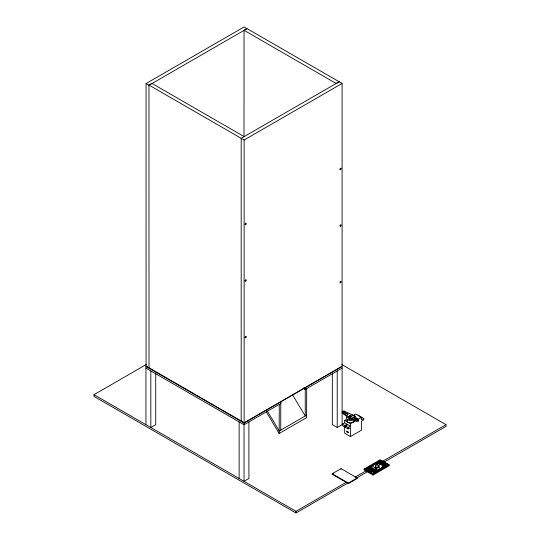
<?xml version="1.0" encoding="UTF-8"?>
<svg xmlns="http://www.w3.org/2000/svg" width="540" height="540" viewBox="0 0 540 540"><rect width="100%" height="100%" fill="white"/><g stroke="black" fill="none" stroke-linecap="round" stroke-linejoin="round"><path stroke-width="0.81" d="M244.013 136.91L244.026 30.28L246.962 28.586L342.09 83.457L342.09 366.242L244.127 422.8L241.191 421.099L241.191 138.314L339.154 81.756M385.621 463.698L386.201 463.361M386.647 463.698L386.201 463.34M377.035 462.848L376.63 462.416L376.043 462.692L376.637 463.226L376.076 463.739L376.637 463.739C377.305 463.921 375.023 464.38 376.582 463.914M378.223 461.822L378.115 462.254M306.72 388.557L306.578 417.663L279.153 433.499L279.288 404.393M371.912 465.372L371.108 465.48L371.371 465.878M373.322 473.459L372.317 473.573L373.039 473.229M371.655 466.27L371.338 466.27M373.545 472.696L374.436 472.959M366.721 470.36L366.937 469.996M365.81 469.348C366.991 468.659 366.127 469.105 364.912 469.348M378.567 469.746L378.911 470.198M376.9 471.123C377.102 470.401 375.793 471.339 376.684 471.609M374.814 463.529L375.05 463.178M375.57 463.171L375.685 463.658L374.868 463.583M380.788 460.559L380.795 460.998M384.986 466.034C384.946 467.39 386.195 465.386 385.385 465.73M368.3 467.91L367.848 467.444L367.402 467.91M368.644 466.877L369.097 467.343L369.542 466.877M370.791 466.472L370.339 466.007L369.887 466.472M370.602 467.714A1.215 0.702 0 0 1 371.162 467.289A1.215 0.702 0 0 0 370.602 467.66L370.724 468.248M376.886 463.86L377.602 463.698M377.345 463.86L376.954 463.57M386.876 464.454L387.119 464.096M387.882 464.454L387.639 464.096M377.264 470.617L378.304 470.624L377.278 470.698M384.244 463.138L384.642 463.367M382.516 467.464C381.503 468.207 383.974 468.153 383.036 467.478M375.739 471.326L375.28 471.609L375.914 471.292L375.914 471.677M380.315 468.464L379.944 468.794L380.687 469.004M365.708 470.057L365.02 470.084M384.399 462.827C384.858 464.049 386.046 462.092 384.46 462.773M372.526 465.129L372.344 464.764M374.882 471.859L374.983 472.298M386.417 465.298C388.179 465.77 384.98 466.101 386.417 465.277C388.132 465.028 386.181 464.609 386.471 465.277M378.358 470.016L378.061 470.016M380.585 469.409C378.493 469.496 380.977 468.254 380.342 468.464M382.219 467.728L381.841 468.139L382.252 467.815M383.542 466.877L383.893 467.323M378.52 469.834L379.384 469.685M379.404 470.111L379.384 469.665M376.684 471.629L376.9 471.11M366.154 468.308L366.606 468.781L367.058 468.308M373.14 474.397L372.472 474.397M386.876 464.434L387.511 464.65L387.828 464.225M374.814 471.947L375.705 471.872M386.613 463.752L385.621 463.678M377.399 461.808L378.115 462.24M371.986 465.797L371.912 465.358M382.705 461.747L382.826 461.308M373.586 472.642L374.402 472.554M374.436 472.979L374.402 472.534M383.542 466.891L384.244 466.763L384.386 467.235M381.53 460.991L381.524 460.553M383.279 461.99L383.279 462.436M384.014 462.429L384.014 461.99M381.146 468.241C380.383 469.24 380.653 468.221 381.652 468.74M366.154 468.329L367.058 468.329M368.644 466.891L369.542 466.891M365.81 469.327L364.912 469.327M368.3 467.89L367.153 468.369L367.652 468.234M370.791 466.459L369.887 466.459M378.682 461.065L378.911 461.585M371.243 473.377L370.615 473.317M373.154 465.122C374.476 464.069 374.193 464.954 373.228 464.677M383.299 463.82L383.13 463.718M375.617 472.298L375.705 471.859M146.063 83.558L244.026 27L246.962 28.694L149.006 85.252L146.063 83.558L146.063 366.343L149.006 368.044L148.972 85.07L151.916 83.376L244.127 136.62M339.181 81.824L336.238 83.525L244.026 30.28M148.972 85.07L244.127 140.008L342.09 83.457M347.693 483.145L295.974 513L93.98 396.38L93.98 394.679L146.421 364.406M145.928 424.676L145.928 366.424L244.026 423.056L305.249 387.707L305.249 415.989L292.363 394.551M342.117 368.118L305.249 389.408L303.089 388.159M306.72 415.139L279.288 430.974L267.26 410.974M344.655 420.383L350.44 423.718L350.44 426.155L344.655 422.813L344.655 420.383L346.1 419.546M352.964 415.584L355.678 414.018L361.456 417.359L361.456 419.789L363.757 418.46L363.757 419.877L361.456 421.2L361.456 430.198L350.44 436.556L344.655 433.222L344.655 426.681M346.37 426.175A0.695 0.398 0 0 0 345.681 426.573L344.925 427.046L342.353 425.561L342.353 424.143L344.655 422.813M332.323 373.106L332.323 424.676L337.223 427.505L342.117 424.676L342.117 366.424L305.384 387.632L305.384 389.327L303.224 388.078M342.353 424.143L344.925 425.628L345.688 425.189A0.695 0.398 0 0 1 346.37 424.764A0.695 0.398 0 0 1 347.065 425.162A0.695 0.398 0 0 1 346.37 425.561L345.566 425.999L345.566 427.41L348.131 428.895L350.44 427.565L350.44 436.556M359.795 417.049L360.551 416.61L357.98 415.125M350.44 423.718L355.361 420.876M358.067 419.31L361.456 417.359M345.566 425.999L348.131 427.484L350.44 426.155M332.201 473.729L341.017 468.639L357.183 477.968L357.183 478.535L348.368 483.624L332.201 474.296L332.201 473.729L348.368 483.057L357.183 477.968M332.201 474.296L333.558 473.513M364.136 469.058L380.302 459.722L389.219 464.873L389.219 465.716L373.052 475.052L364.136 469.901L364.136 469.058L373.052 474.201L389.219 464.873M376.502 463.765C378.783 463.765 376.684 462.503 377.568 463.28M372.249 470.165L372.735 469.463L372.249 470.165L369.185 468.119L370.406 468.261L369.92 468.821M376.272 463.874L377.48 463.28M369.185 468.403L370.406 468.545M376.994 464.157C378.547 462.949 377.008 464.609 376.502 463.874M379.654 462.584L380.768 462.382L379.654 462.584L379.775 462.935M378.385 463.408L379.613 463.266L378.385 463.408L378.877 463.975L379.613 463.55L378.385 463.691M381.503 463.226L379.883 464.157L379.539 462.942L381.011 462.098L381.746 462.517L381.746 463.651L381.058 464.103M381.389 461.822L381.915 461.808L381.767 462.119L381.26 461.828L381.929 461.727L381.773 462.044M93.98 394.679L295.974 511.306L346.235 482.288M354.976 477.239L366.626 470.515M371.534 471.467L372.026 471.015L372.512 471.299L370.919 471.825L368.226 470.266L368.226 469.564L370.406 468.261M382.651 461.261L446.02 424.676L446.02 426.37L383.38 462.537M380.896 462.321L380.268 462.233L380.268 462.659M369.455 469.253L370.183 468.828L371.412 469.53L370.676 469.955L369.455 469.253L370.676 470.239L371.412 469.814M370.406 468.686L371.635 468.821L371.635 469.246L370.406 469.105L370.899 468.403L375.273 470.374M368.226 470.266L368.84 469.915M369.455 469.53L370.183 469.112M379.789 462.8L380.525 463.226L380.525 464.076L379.539 463.793L380.032 464.076M379.539 462.942L380.275 463.367L381.746 462.517M379.64 463.846L380.032 463.907M381.308 463.961L381.746 463.084L383.042 463.833L383.042 464.4M356.434 478.096L367.355 471.791M371.635 469.246L371.142 469.53L371.142 469.105M371.635 469.814L372.121 469.105L372.121 469.53M369.326 469.631L368.84 469.348L370.919 470.61L372.046 470.124L370.919 470.779L368.84 469.179L369.326 469.463M371.635 469.388L372.857 469.53L372.857 469.955L370.919 471.116L368.226 469.564M382.111 464.542L382.502 464.657M383.353 463.853C384.48 463.219 383.94 463.664 383.008 463.725L383.515 464.022M372.857 470.239L374.085 470.381L373.592 470.948L372.857 470.239L374.085 470.381M375.82 468.659L376.933 468.862L376.556 469.388L375.82 468.659L376.933 468.862M372.857 470.522L374.085 470.664M382.556 465.534L382.165 465.305L382.799 465.676L384.271 464.825L384.271 463.975L383.535 463.55L382.064 464.4L382.064 465.251L383.042 465.534L383.042 464.683L382.307 464.258L382.307 465.109M381.058 463.934L382.799 464.825L384.271 463.975M372.026 471.015L372.634 470.833L372.634 470.124L369.185 468.119M375.82 468.963L376.933 469.172M382.064 465.251L382.556 465.365M384.149 464.454L385.02 463.955L385.155 464.461L384.21 464.488M371.534 471.299L372.512 471.299M383.778 464.967L384.156 465.183C383.204 466.142 385.182 466.061 383.778 465.392L384.514 464.542L384.892 464.758L384.183 465.932M384.824 464.65L384.379 464.393M373.471 471.332L374.207 470.907L374.693 471.299L373.964 471.724L373.592 471.373M383.778 465.392L384.892 464.758M373.471 471.44L374.207 470.907M377.399 461.828L378.317 461.983M369.286 471.865C371.075 472.433 369.353 470.556 369.286 471.886M382.799 461.673L381.888 461.437L382.826 461.329M367.483 471.245L366.889 471.184M386.242 466.304L386.728 466.297M374.942 463.239L375.57 463.192M380.788 460.573L381.287 460.492M383.279 462.011L384.014 462.004M384.014 462.416L383.279 462.416M381.146 468.254L381.881 468.254M350.73 416.603C351.864 415.827 349.009 415.827 350.143 416.603M378.682 461.086L379.418 461.086M377.345 463.826L376.886 463.826M377.42 470.408L377.771 469.935L377.494 470.293M371.534 466.27L370.96 466.074L371.331 466.324M379.654 461.477L380.369 461.113L379.654 461.835M379.87 461.322L380.167 461.268M368.557 471.278L368.975 470.914L368.368 470.691M373.154 465.102L372.526 465.115M375.617 472.277L374.888 472.223M380.464 469.463L380.687 468.99M376.873 462.956L376.353 462.989M367.659 468.443L368.077 468.457M366.937 470.016L367.652 470.104M366.721 470.34L367.497 470.502M367.376 470.556L367.652 470.09M384.986 466.054L385.155 465.568L384.588 465.568L384.588 465.986L385.506 466.054M381.652 468.754L381.881 468.234M379.181 461.585L379.418 461.065M374.207 464.461C375.53 463.691 372.533 463.833 373.984 464.508M387.119 464.117L387.639 464.117M382.516 467.485L383.137 467.546M368.368 470.678L367.996 471.116M368.685 471.238L367.996 471.103M370.858 472.108L370.481 472.554M372.613 464.616L373.228 464.697M369.657 472.358L369.664 472.75M371.763 465.871L371.371 465.865M368.584 472.021L368.125 471.798L368.685 471.683M367.983 468.032L367.402 467.89M372.978 473.148C373.586 472.46 372.101 473.04 373.302 473.398M370.858 472.129L371.419 472.291M384.595 466.479L384.23 466.574L384.595 466.614M379.742 461.646L380.369 461.646M377.251 462.382L377.879 462.382L377.251 462.436M375.921 463.374L376.637 463.374M375.921 463.469L376.637 463.469M375.361 463.867L374.868 463.921L375.273 464.069M375.502 465.615L375.293 467.586L375.779 467.573M378.479 465.622L378.965 465.615L378.965 467.586L378.479 467.573M378.965 465.784L378.27 465.453M385.601 465.784C384.595 465.325 386.795 465.75 385.54 465.986M383.036 466.25L383.036 466.614M384.595 466.25L384.689 466.661L384.122 466.546L384.595 466.432M375.293 467.107L378.965 467.053M375.293 467.464L375.779 467.741L375.502 465.176L378.756 465.176L378.756 467.627L375.502 467.627M378.965 467.464L378.479 467.741L378.689 467.458M368.523 467.755L368.719 467.546A1.235 0.709 0 0 0 368.962 467.613A1.04 0.601 0 0 0 369.225 467.647L368.604 467.552M382.037 467.856L381.767 467.897M379.6 469.287L379.33 469.327M376.488 463.03L375.962 463.118L375.921 463.516L376.481 463.523L375.921 463.793L376.623 463.698M387.119 464.616L387.713 464.306L387.207 464.528M377.278 463.57L377.723 463.732M381.47 463.151L382.239 463.293L381.544 463.111M372.573 465.588L372.107 465.406L372.654 465.352M380.065 461.302L380.369 461.491L379.998 461.336M341.739 364.473L446.02 424.676M361.186 416.975L363.757 418.46M380.768 462.24L381.503 462.659L381.503 463.509M383.292 463.691L384.021 464.117L384.021 464.967M384.892 465.183L384.514 464.542M381.254 463.367L382.556 464.117L382.556 464.683M384.277 465.534L383.9 464.893L384.338 465.932M377.237 463.34L377.723 463.624M371.034 468.322A1.04 0.601 0 0 1 371.25 467.377A1.04 0.601 0 0 0 371.034 468.268L374.173 470.077A1.04 0.601 0 0 0 375.638 470.077A1.04 0.601 0 0 0 375.638 469.226M370.724 468.194L374.173 470.273L375.273 470.32A1.229 0.709 0 0 0 376.063 469.861L376.029 469.375M372.857 469.955L372.249 469.179L371.756 469.888M369.94 468.74L372.046 469.955M372.026 471.19L372.512 471.467M369.515 470.671L370.919 471.488M146.063 366.059L241.218 420.998M145.928 368.118L244.026 424.751L280.894 403.468L280.894 401.767M381.476 462.159L380.923 462.146M372.87 473.067L373.106 472.844M370.481 472.534L371.419 472.277M380.41 462.476C380.93 461.822 380.234 462.841 380.389 462.159M266.402 412.007L279.153 433.499M345.681 425.162L345.688 426.607M378.722 462.524C377.892 461.896 379.242 462.881 378.749 462.044L378.405 461.902L379.12 461.828L378.81 462.524M383.36 466.661L382.799 466.614M382.799 464.825L382.799 465.676M380.275 463.367L380.275 464.218M380.153 463.158L379.775 462.517L379.789 463.651M380.032 462.8L380.032 463.226M376.549 463.32L376.009 463.32M374.693 471.299L373.964 471.724M373.052 474.201L373.052 475.052M372.37 469.814L372.37 470.239M371.021 468.896L371.021 468.47L370.535 469.179M370.899 468.403L370.899 468.821M370.919 470.61L370.919 471.825M369.92 468.545L369.94 469.28M369.799 468.754L370.285 468.187L368.348 469.463M353.329 422.05L353.329 419.789A4.084 2.363 0 0 1 347.544 419.789A4.084 2.363 0 0 1 347.544 416.455M348.368 483.057L348.368 483.624M348.131 427.484L348.131 428.895M347.544 419.789L347.544 422.05M344.925 425.628L344.925 427.046M341.017 468.639L341.017 469.199M337.223 370.946L337.223 427.505M295.974 511.306L295.974 513M280.76 401.848L280.76 430.124M248.92 421.922L248.92 478.481L244.026 481.309L244.026 423.056M244.127 140.008L244.127 422.8M239.126 421.922L239.126 478.481M155.729 373.106L155.729 424.676L150.829 427.505L150.829 370.946M354.524 420.383A4.084 2.363 0 0 1 350.44 422.746A4.084 2.363 0 0 1 346.349 420.383M352.654 415.476A1.735 0.999 0 0 1 354.895 415.733A1.735 0.999 0 0 1 354.746 417.049M351.56 418.77A1.593 0.918 0 0 1 351.236 418.919M349.643 418.919A1.593 0.918 0 0 1 349.312 418.77M342.603 412.236A1.384 0.796 0 0 0 342.38 413.201L348.334 417.461A2.423 1.397 0 0 1 348.098 417.123M350.44 418.163A2.423 1.397 0 0 1 349.225 417.974L356.603 421.416A1.384 0.796 0 0 0 358.276 421.288A1.384 0.796 0 0 0 358.493 420.323M352.539 418.824A2.423 1.397 0 0 1 349.508 419.411A2.423 1.397 0 0 1 348.098 417.757M349.657 416.502A0.898 0.52 0 0 1 349.799 416.394M350.204 416.259A0.898 0.52 0 0 1 350.669 416.259M351.074 416.394A0.898 0.52 0 0 1 351.304 416.63M382.185 462.827L382.806 462.949L382.226 462.773M382.698 462.537L383.326 462.625L382.712 462.51M373.727 464.123L374.416 464.184L373.727 464.123M380.815 460.735L381.503 460.796L380.815 460.735M376.198 471.292L376.886 471.305L376.198 471.292M368.125 470.934L368.807 471.002L368.152 470.887M366.876 470.212L367.565 470.239L366.876 470.212M385.25 463.894L385.803 464.076L385.283 463.86M381.173 468.41L381.861 468.437L381.173 468.41M377.892 462.767L377.42 462.915L377.892 462.767M367.511 467.708L368.192 467.782L367.538 467.654M382.097 467.181L381.577 467.276L382.097 467.181M382.82 467.181L382.307 467.073L382.82 467.181M377.46 470.016L377.46 470.016M369.623 466.857L370.352 466.884L369.644 466.817M376.218 462.672L376.906 462.706L376.218 462.672M377.447 470.563L378.128 470.596L377.447 470.563M383.306 462.159L383.987 462.247L383.339 462.112M374.956 472.001L375.644 472.034L374.956 472.001M372.485 464.825L373.174 464.859L372.485 464.825M376.589 470.698L376.961 470.698L376.589 470.698M381.132 467.836L381.483 468.065L381.146 467.815M371.243 465.548L371.932 465.581L371.243 465.548M383.981 466.553L383.44 466.337L383.974 466.58M379.661 460.917L380.383 460.951L379.728 460.971M386.154 465.527L386.836 465.575L386.188 465.48M379.937 469.118L380.619 469.166L379.937 469.118M383.67 466.965L384.352 467.012L383.67 466.965M368.759 466.979L369.441 467.019L368.759 466.979M343.244 411.737L343.926 411.784L343.244 411.737M344.101 412.229L344.783 412.283L344.101 412.229M344.959 412.722L345.64 412.776L344.959 412.722M345.816 413.221L346.498 413.269L345.85 413.174M346.673 413.714L347.355 413.768L346.707 413.667M347.531 414.207L348.212 414.261L347.564 414.16M352.674 417.177L353.356 417.231L352.708 417.13M353.531 417.677L354.213 417.724L353.565 417.623M354.389 418.169L355.07 418.217L354.389 418.169M355.246 418.662L355.928 418.716L355.246 418.662M356.103 419.155L356.785 419.209L356.103 419.155M356.96 419.654L357.642 419.702L356.96 419.654M372.472 473.425L373.154 473.479L372.472 473.425M377.467 461.943L378.149 461.997L377.467 461.943M384.554 462.868L385.236 462.922L384.554 462.868M385.803 463.59L386.478 463.637L385.803 463.59M382.428 467.681L383.103 467.735L382.428 467.681M378.695 469.834L379.377 469.888L378.695 469.834M386.944 465.102L387.484 465.277L387.484 464.866L386.964 465.089M366.275 468.403L366.95 468.47L366.316 468.356M370.622 472.345L371.297 472.412L370.656 472.298M378.715 461.221L379.39 461.288L378.756 461.174M373.721 472.696L374.396 472.77L373.721 472.696M384.919 466.229L385.594 466.304L384.919 466.229M365.033 469.118L365.708 469.193L365.033 469.118M382.077 461.423L382.745 461.498L382.077 461.423M385.493 464.92C385.081 465.224 386.89 465.163 385.493 464.92M374.99 463.361L375.658 463.455L374.99 463.361M369.387 471.616L370.049 471.71L369.428 471.569M370.022 466.229L370.683 466.331L370.022 466.229M383.306 467.019C382.421 467.336 384.19 467.336 383.306 467.019M373.37 473.114L373.363 473.054M374.288 472.385L374.2 472.001L374.288 472.385M374.632 472.385L374.537 472.001L374.632 472.385M377.15 470.975L377.055 470.59L377.19 470.948M378.945 469.544L378.857 469.159L378.945 469.544M369.799 467.903L369.306 468.47L369.799 467.903M371.513 468.754L371.021 469.463L371.513 468.754M383.569 463.401L383.9 463.489L383.569 463.401M384.433 463.489L383.987 463.495L384.433 463.489M373.471 470.03L372.978 470.59L373.471 470.03M376.319 468.511L375.948 469.037L376.319 468.511M373.964 470.306L373.471 470.873L373.964 470.306M376.812 468.794L376.434 469.314L376.812 468.794M385.54 464.238L385.094 464.245L385.54 464.238M379.12 461.606L378.405 461.639L379.12 461.606M352.154 414.754L344.27 411.095A1.384 0.796 0 0 0 342.603 411.224A1.384 0.796 0 0 0 342.38 412.189L348.725 416.738L356.603 420.397A1.384 0.796 0 0 0 358.276 420.269A1.384 0.796 0 0 0 358.493 419.303L352.154 414.754M348.428 432.175L346.667 431.156L346.667 431.838L348.428 432.857L348.428 432.175M384.77 464.832L384.392 464.609L384.77 465.257L384.77 464.832M379.492 463.34L378.999 463.057L379.492 463.34M378.999 463.617L378.506 463.34L378.999 463.617M375.638 468.011L372.506 466.202A1.04 0.601 0 0 0 371.034 466.202A1.04 0.601 0 0 0 371.034 467.046L374.173 468.862A1.04 0.601 0 0 0 375.638 468.862A1.04 0.601 0 0 0 375.638 468.011M374.571 471.265L374.085 470.981L374.571 471.265M349.799 416.111A0.898 0.52 0 0 0 351.304 415.881A0.898 0.52 0 0 0 350.204 415.246A0.898 0.52 0 0 0 349.799 416.111M340.673 226.112A0.864 0.499 -60 0 0 340.949 224.768A0.864 0.499 -60 0 0 339.923 225.673A0.864 0.499 -60 0 0 340.673 226.112M340.673 282.663A0.864 0.499 -60 0 0 340.949 281.327A0.864 0.499 -60 0 0 339.923 282.231A0.864 0.499 -60 0 0 340.673 282.663M340.673 169.553A0.864 0.499 -60 0 0 340.949 168.21A0.864 0.499 -60 0 0 339.923 169.121A0.864 0.499 -60 0 0 340.673 169.553M245.781 337.642A0.864 0.499 -60 0 0 246.058 336.305A0.864 0.499 -60 0 0 245.032 337.21A0.864 0.499 -60 0 0 245.781 337.642M245.781 224.525A0.864 0.499 -60 0 0 246.058 223.189A0.864 0.499 -60 0 0 245.032 224.093A0.864 0.499 -60 0 0 245.781 224.525M245.781 281.084A0.864 0.499 -60 0 0 246.058 279.747A0.864 0.499 -60 0 0 245.032 280.651A0.864 0.499 -60 0 0 245.781 281.084"/></g></svg>
